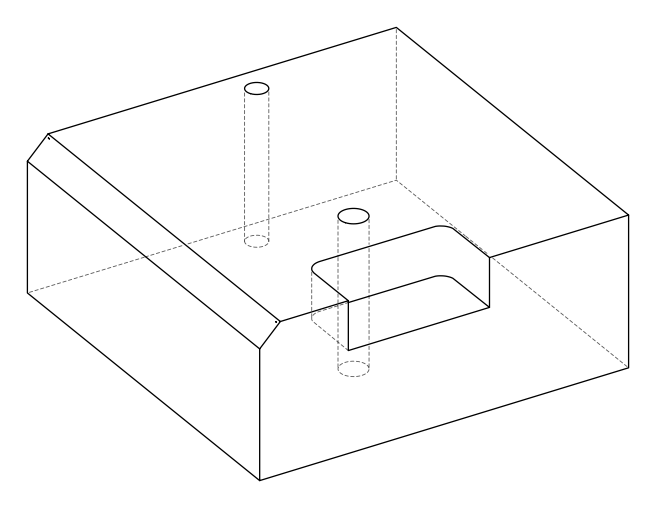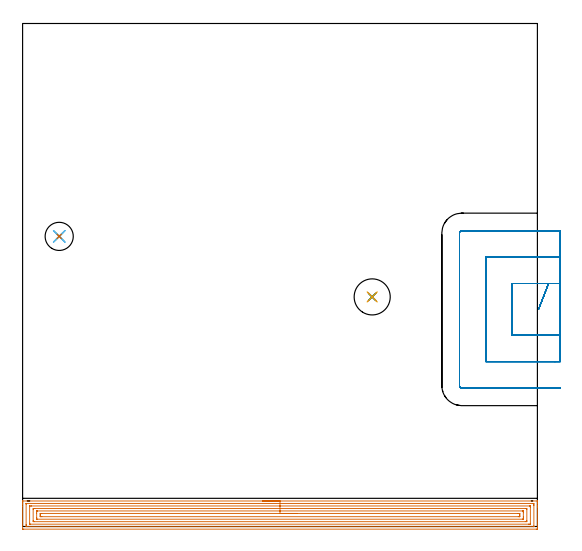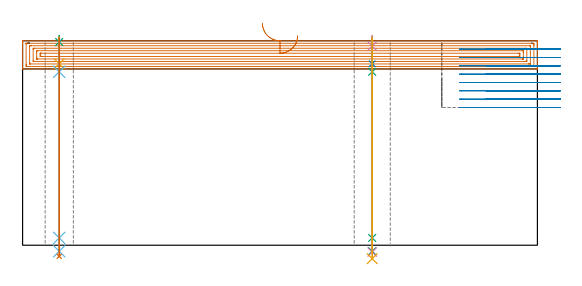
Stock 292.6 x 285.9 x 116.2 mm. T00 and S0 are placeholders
(PLAN: 11 operations, 9 tool changes, 28.7 min)
(1 AREA_MILL | FG_CHAMFER_SURFACE | UGT0205_001 | 14.33 min | 37448 mm3)
(2 MILL_SLOT | SLOT_PARTIAL_RECTANGULAR | UGT0201_094 | Follow Part, ap 5, ae 75% | 11.54 min | 223038 mm3)
(3 SPOT_DRILL | STEP1HOLE | NXT0321_9005460120000 | 0.03 min | 19 mm3)
(4 SPOT_DRILL_1 | STEP1HOLE_1 | NXT0321_9005460120000 | 0.05 min | 166 mm3)
(5 DRILL_BLIND_HOLE_INTO_CENTER | STEP1HOLE | NXT0301_058 | 0.06 min | 717 mm3)
(6 GUN_DRILL_THROUGH_HOLE | STEP1HOLE | UGT0307_005 | 0.57 min | 5618 mm3)
(7 DRILL_TO_ENLARGE_THROUGH_HOLE | STEP1HOLE | UGT0301_006 | 0.5 min | 17008 mm3)
(8 DRILL_BLIND_HOLE_INTO_CENTER_1 | STEP1HOLE_1 | NXT0301_058 | 0.06 min | 596 mm3)
(9 GUN_DRILL_THROUGH_HOLE_1 | STEP1HOLE_1 | UGT0307_005 | 0.56 min | 5601 mm3)
(10 DRILL_TO_ENLARGE_THROUGH_HOLE_1 | STEP1HOLE_1 | NXT0301_101 | 0.49 min | 9026 mm3)
(11 DRILL_TO_ENLARGE_THROUGH_HOLE_2 | STEP1HOLE_1 | UGT0301_050 | 0.51 min | 22914 mm3)
(TOOL UGT0205_001 | Chamfer Mill 20 x 3 x 45 deg. | D20 FL50 Z2)
(TOOL UGT0201_094 | End mill 20 mm | D20 FL38 Z4)
(TOOL NXT0321_9005460120000 | NC Spot Drill, 142deg, 12mm, Carbide, Uncoated | D12 PA142 FL30 Z2)
(TOOL NXT0301_058 | Carbide Drill 8.7mm [860.1-0870-026A1-MM 2214] | D8.7 PA140 FL47 Z2)
(TOOL UGT0307_005 | Gun Drill 8.3 mm | D8.3 PA130 FL24 Z1)
(TOOL UGT0301_006 | Twist Drill 16 mm | D16 PA118 FL120 Z2)
(TOOL NXT0301_101 | Carbide Drill 13mm [860.1-1300-104A1-MM 2214] | D13 PA140 FL123 Z2)
(TOOL UGT0301_050 | Twist Drill 20.5 mm | D20.5 PA118 FL145 Z2)
(OP 1 AREA_MILL)
G17 G21 G94 G90
T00 M6
G54
G17 G0 G90 X136.3 Y14.5 S1061 M3
G43 Z126.2 H0
G94 G1 X136.338 Z125.328 F250.
X136.452 Z124.463
X136.641 Z123.612
X136.903 Z122.78
X137.237 Z121.974
X137.64 Z121.2
X138.108 Z120.464
X138.64 Z119.772
X139.229 Z119.129
X139.872 Z118.54
X140.564 Z118.008
X141.3 Z117.54
X142.074 Z117.137
X142.88 Z116.803
X143.712 Z116.541
X144.564 Z116.352
X145.428 Z116.238
X146.3 Z116.2
X292.424
X292.591 Y14.497 Z116.188
X292.593 Y14.483 Z116.174
X292.6 Y14.116 Z115.816
Y13.827 Z115.527
Y13.13 Z114.825
Y11.897 Z113.594
Y11.362 Z113.056
Y10.745 Z112.441
Y-0.746 Z100.951
X292.597 Y-1.014 Z100.684
X292.591 Y-1.492 Z100.206
X292.464 Y-1.495 Z100.203
X291.977 Y-1.5 Z100.2
X0.623
X0.217 Y-1.496 Z100.202
X0.01 Y-1.492 Z100.206
X0. Y-1.281 Z100.416
Y11.362 Z113.056
Y12.781 Z114.477
Y13.13 Z114.825
Y13.827 Z115.527
Y14.116 Z115.816
X0.007 Y14.483 Z116.174
X0.009 Y14.497 Z116.188
X0.176 Y14.5 Z116.2
X146.3
Y13.086 Z114.786
X290.234 Y13.085 Z114.785
X290.584 Y13.079 Z114.779
X290.59 Y12.966 Z114.666
X290.597 Y12.726 Z114.426
X290.599 Y12.246 Z113.946
X290.6 Y11.839 Z113.539
X290.599 Y0.349 Z102.049
X290.592 Y-0.058 Z101.642
X290.59 Y-0.08 Z101.62
X290.585 Y-0.081 Z101.619
X290.561 Y-0.084 Z101.616
X290.508 Y-0.085 Z101.615
X290.402 Y-0.086 Z101.614
X2.366 Y-0.085 Z101.615
X2.016 Y-0.079 Z101.621
X2.01 Y0.034 Z101.734
X2.003 Y0.274 Z101.974
X2.001 Y0.754 Z102.454
X2. Y1.16 Z102.86
X2.001 Y12.651 Z114.351
X2.008 Y13.058 Z114.758
X2.01 Y13.079 Z114.779
X2.015 Y13.081 Z114.781
X2.039 Y13.084 Z114.784
X2.092 Y13.085 Z114.785
X2.198 Y13.086 Z114.786
X146.3
Y11.672 Z113.372
X288.089 Y11.671 Z113.371
X288.402 Y11.67 Z113.37
X288.506 Y11.668 Z113.368
X288.58 Y11.665 Z113.365
X288.59 Y11.557 Z113.257
X288.596 Y11.362 Z113.062
X288.599 Y11.166 Z112.866
Y1.444 Z103.144
X288.593 Y1.377 Z103.077
X288.588 Y1.335 Z103.035
X288.558 Y1.333 Z103.033
X288.402 Y1.331 Z103.031
X287.821 Y1.329 Z103.029
X287.508 Y1.328 Z103.028
X4.511 Y1.329 Z103.029
X4.198 Y1.33 Z103.03
X4.094 Y1.332 Z103.032
X4.02 Y1.335 Z103.035
X4.01 Y1.443 Z103.143
X4.004 Y1.638 Z103.338
X4. Y1.834 Z103.534
X4.001 Y11.556 Z113.256
X4.007 Y11.623 Z113.323
X4.012 Y11.665 Z113.365
X4.042 Y11.667 Z113.367
X4.198 Y11.669 Z113.369
X4.779 Y11.671 Z113.371
X5.092 Y11.672 Z113.372
X146.3
Y10.257 Z111.957
X285.944
X286.475 Y10.25 Z111.95
X286.59 Y10.237 Z111.937
X286.596 Y10.031 Z111.731
X286.6 Y9.608 Z111.308
Y3.406 Z105.106
X286.596 Y2.971 Z104.671
X286.59 Y2.76 Z104.46
X286.385 Y2.749 Z104.449
X285.721 Y2.743 Z104.443
X6.656
X6.125 Y2.75 Z104.45
X6.01 Y2.763 Z104.463
X6.004 Y2.969 Z104.669
X6. Y3.392 Z105.092
Y9.594 Z111.294
X6.004 Y10.029 Z111.729
X6.01 Y10.239 Z111.939
X6.215 Y10.251 Z111.951
X6.879 Y10.257 Z111.957
X146.3
Y8.843 Z110.543
X284.068
X284.338 Y8.841 Z110.541
X284.517 Y8.838 Z110.538
X284.578 Y8.836 Z110.536
X284.59 Y8.829 Z110.529
X284.593 Y8.804 Z110.504
X284.596 Y8.71 Z110.41
X284.6 Y8.051 Z109.751
Y7.826 Z109.526
Y5.399 Z107.099
X284.599 Y4.515 Z106.215
X284.597 Y4.29 Z105.99
X284.594 Y4.208 Z105.908
X284.591 Y4.173 Z105.873
X284.472 Y4.164 Z105.864
X284.203 Y4.159 Z105.859
X284.068 Y4.157 Z105.857
X8.532
X8.263 Y4.159 Z105.859
X8.083 Y4.162 Z105.862
X8.022 Y4.164 Z105.864
X8.01 Y4.171 Z105.871
X8.007 Y4.196 Z105.896
X8.004 Y4.29 Z105.99
X8. Y4.949 Z106.649
Y5.174 Z106.874
Y7.601 Z109.301
X8.001 Y8.485 Z110.185
X8.003 Y8.71 Z110.41
X8.006 Y8.792 Z110.492
X8.009 Y8.827 Z110.527
X8.128 Y8.836 Z110.536
X8.397 Y8.841 Z110.541
X8.532 Y8.843 Z110.543
X146.3
Y7.429 Z109.129
X281.654
X282.146 Y7.427 Z109.127
X282.553 Y7.423 Z109.123
X282.59 Y7.42 Z109.12
X282.596 Y7.381 Z109.081
X282.599 Y6.942 Z108.642
X282.6 Y6.493 Z108.193
X282.599 Y6.058 Z107.758
X282.595 Y5.614 Z107.314
X282.591 Y5.584 Z107.284
X282.574 Y5.578 Z107.278
X282.515 Y5.575 Z107.275
X282.392 Y5.573 Z107.273
X282.146 Y5.571 Z107.271
X281.744
X10.946
X10.454 Y5.573 Z107.273
X10.047 Y5.577 Z107.277
X10.01 Y5.58 Z107.28
X10.004 Y5.619 Z107.319
X10.001 Y6.058 Z107.758
X10. Y6.507 Z108.207
X10.001 Y6.942 Z108.642
X10.005 Y7.386 Z109.086
X10.009 Y7.416 Z109.116
X10.026 Y7.422 Z109.122
X10.085 Y7.425 Z109.125
X10.208 Y7.427 Z109.127
X10.454 Y7.429 Z109.129
X10.856
X146.3
X147.172 Z109.167
X148.036 Z109.281
X148.888 Z109.47
X149.72 Z109.732
X150.526 Z110.066
X151.3 Z110.469
X152.036 Z110.937
X152.728 Z111.468
X153.371 Z112.058
X153.96 Z112.701
X154.492 Z113.393
X154.96 Z114.129
X155.363 Z114.903
X155.697 Z115.709
X155.959 Z116.541
X156.148 Z117.392
X156.262 Z118.257
X156.3 Z119.129
G0 Z126.2
M5
M2
(OP 2 MILL_SLOT)
G17 G21 G94 G90
T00 M6
G54
G17 G0 G90 X305.6 Y138.1 S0 M3
G43 Z126.2 H0
Z111.462
G94 G1 X302.6 F250.
X298.961 F500.
X293.241 Y123.4
X298.961 Y138.1
X278.3
Y108.7
X302.6
X305.6 F250.
Y153.1
X302.6
X263.3 F500.
Y93.7
X302.6
X305.6 F250.
Y168.1
X302.6
X249.7 F500.
G3 X248.3 Y166.7 R1.4
G1 Y80.1
G3 X249.7 Y78.7 R1.4
G1 X302.6
X305.6 F250.
G0 Y138.1 Z106.725
G1 X302.6
X298.961 F500.
X293.241 Y123.4
X298.961 Y138.1
X278.3
Y108.7
X302.6
X305.6 F250.
Y153.1
X302.6
X263.3 F500.
Y93.7
X302.6
X305.6 F250.
Y168.1
X302.6
X249.7 F500.
G3 X248.3 Y166.7 R1.4
G1 Y80.1
G3 X249.7 Y78.7 R1.4
G1 X302.6
X305.6 F250.
G0 Y138.1 Z101.987
G1 X302.6
X298.961 F500.
X293.241 Y123.4
X298.961 Y138.1
X278.3
Y108.7
X302.6
X305.6 F250.
Y153.1
X302.6
X263.3 F500.
Y93.7
X302.6
X305.6 F250.
Y168.1
X302.6
X249.7 F500.
G3 X248.3 Y166.7 R1.4
G1 Y80.1
G3 X249.7 Y78.7 R1.4
G1 X302.6
X305.6 F250.
G0 Y138.1 Z97.25
G1 X302.6
X298.961 F500.
X293.241 Y123.4
X298.961 Y138.1
X278.3
Y108.7
X302.6
X305.6 F250.
Y153.1
X302.6
X263.3 F500.
Y93.7
X302.6
X305.6 F250.
Y168.1
X302.6
X249.7 F500.
G3 X248.3 Y166.7 R1.4
G1 Y80.1
G3 X249.7 Y78.7 R1.4
G1 X302.6
X305.6 F250.
G0 Y138.1 Z92.512
G1 X302.6
X298.961 F500.
X293.241 Y123.4
X298.961 Y138.1
X278.3
Y108.7
X302.6
X305.6 F250.
Y153.1
X302.6
X263.3 F500.
Y93.7
X302.6
X305.6 F250.
Y168.1
X302.6
X249.7 F500.
G3 X248.3 Y166.7 R1.4
G1 Y80.1
G3 X249.7 Y78.7 R1.4
G1 X302.6
X305.6 F250.
G0 Y138.1 Z87.775
G1 X302.6
X298.961 F500.
X293.241 Y123.4
X298.961 Y138.1
X278.3
Y108.7
X302.6
X305.6 F250.
Y153.1
X302.6
X263.3 F500.
Y93.7
X302.6
X305.6 F250.
Y168.1
X302.6
X249.7 F500.
G3 X248.3 Y166.7 R1.4
G1 Y80.1
G3 X249.7 Y78.7 R1.4
G1 X302.6
X305.6 F250.
G0 Y138.1 Z83.037
G1 X302.6
X298.961 F500.
X293.241 Y123.4
X298.961 Y138.1
X278.3
Y108.7
X302.6
X305.6 F250.
Y153.1
X302.6
X263.3 F500.
Y93.7
X302.6
X305.6 F250.
Y168.1
X302.6
X249.7 F500.
G3 X248.3 Y166.7 R1.4
G1 Y80.1
G3 X249.7 Y78.7 R1.4
G1 X302.6
X305.6 F250.
G0 Y138.1 Z78.3
G1 X302.6
X298.961 F500.
X293.241 Y123.4
X298.961 Y138.1
X278.3
Y108.7
X302.6
X305.6 F250.
Y153.1
X302.6
X263.3 F500.
Y93.7
X302.6
X305.6 F250.
Y168.1
X302.6
X249.7 F500.
G3 X248.3 Y166.7 R1.4
G1 Y80.1
G3 X249.7 Y78.7 R1.4
G1 X302.6
X305.6 F250.
G0 Z126.2
M5
M2
(OP 3 SPOT_DRILL)
G17 G21 G94 G90
T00 M6
G54
G17 G0 G90 X20.8 Y164.9 S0 M3
G43 Z126.2 H0
G94 G81 G98 Z115.511 F250. R119.2
G80
M5
M2
(OP 4 SPOT_DRILL_1)
G17 G21 G94 G90
T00 M6
G54
G17 G0 G90 X198.7 Y130.5 S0 M3
G43 Z126.2 H0
G94 G81 G98 Z113.2 F250. R119.2
G80
M5
M2
(OP 5 DRILL_BLIND_HOLE_INTO_CENTER)
G17 G21 G94 G90
T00 M6
G54
G17 G0 G90 X20.8 Y164.9 S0 M3
G43 Z126.2 H1
G94 G81 G98 Z103.15 F250. R118.2
G80
M5
M2
(OP 6 GUN_DRILL_THROUGH_HOLE)
G17 G21 G94 G90
T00 M6
G54
G17 G0 G90 X20.8 Y164.9 M8
G43 Z126.2 H0
Z114.86
S716 M3
G94 G1 Z98.575 F125. M26
G4 X.084
Z4.15 F250.
G4 X.084
Z-3.435 F125.
G4 X.084
M5
M9
G0 Z114.86
Z126.2
M2
(OP 7 DRILL_TO_ENLARGE_THROUGH_HOLE)
G17 G21 G94 G90
T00 M6
G54
G17 G0 G90 X20.8 Y164.9 S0 M3
G43 Z126.2 H0
G94 G73 G98 Z-6.307 F250. Q15.313 R118.2
G80
M5
M2
(OP 8 DRILL_BLIND_HOLE_INTO_CENTER_1)
G17 G21 G94 G90
T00 M6
G54
G17 G0 G90 X198.7 Y130.5 S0 M3
G43 Z126.2 H1
G94 G81 G98 Z103.15 F250. R118.2
G80
M5
M2
(OP 9 GUN_DRILL_THROUGH_HOLE_1)
G17 G21 G94 G90
T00 M6
G54
G17 G0 G90 X198.7 Y130.5 M8
G43 Z126.2 H0
Z112.956
S716 M3
G94 G1 Z98.575 F125. M26
G4 X.084
Z4.15 F250.
G4 X.084
Z-3.435 F125.
G4 X.084
M5
M9
G0 Z112.956
Z126.2
M2
(OP 10 DRILL_TO_ENLARGE_THROUGH_HOLE_1)
G17 G21 G94 G90
T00 M6
G54
G17 G0 G90 X198.7 Y130.5 S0 M3
G43 Z126.2 H1
G94 G73 G98 Z-3.866 F250. Q12.007 R118.2
G80
M5
M2
(OP 11 DRILL_TO_ENLARGE_THROUGH_HOLE_2)
G17 G21 G94 G90
T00 M6
G54
G17 G0 G90 X198.7 Y130.5 S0 M3
G43 Z126.2 H0
G94 G73 G98 Z-7.659 F250. Q17.694 R118.2
G80
M5
M2
